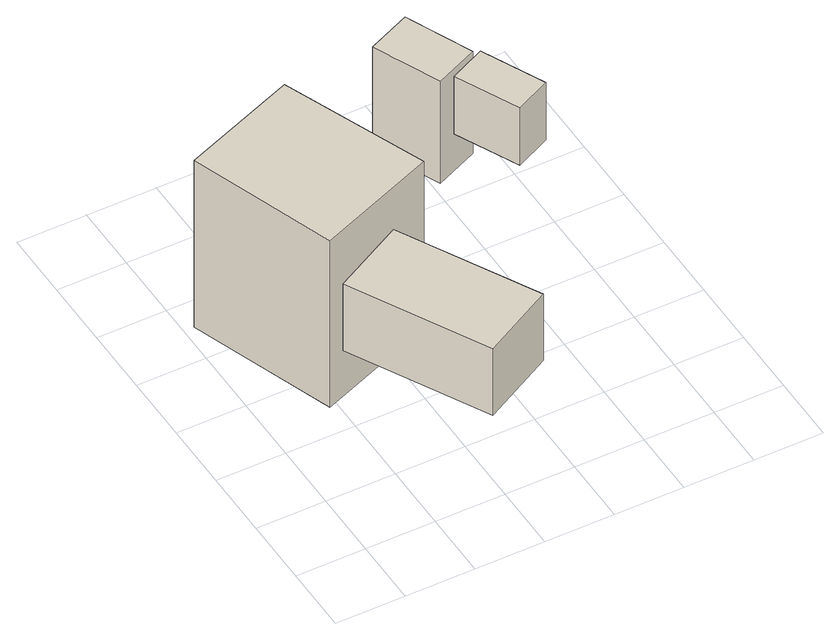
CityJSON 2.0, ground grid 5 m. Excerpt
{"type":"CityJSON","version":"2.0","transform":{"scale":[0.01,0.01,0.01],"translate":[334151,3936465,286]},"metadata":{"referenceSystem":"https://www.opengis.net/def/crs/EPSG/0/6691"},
"CityObjects":{
"building1":{"type":"Building","attributes":{"measuredHeight":5.9,"BuildingIDAttribute.prefecture":"14","BuildingIDAttribute.city":"14151","BuildingDetailAttribute.surveyYear":2015},"geometry":[{"type":"Solid","lod":"1","boundaries":[[[[0,1,2,3]],[[2,4,5,3]],[[1,6,4,2]],[[0,7,6,1]],[[3,5,7,0]],[[4,6,7,5]]]]}]},
"building2":{"type":"Building","attributes":{"measuredHeight":18,"BuildingIDAttribute.prefecture":"14","BuildingIDAttribute.city":"14151","BuildingDetailAttribute.surveyYear":2015,"BuildingLandSlideRiskAttribute.description":"1","BuildingLandSlideRiskAttribute.areaType":"1"},"geometry":[{"type":"Solid","lod":"1","boundaries":[[[[8,9,10,11]],[[10,12,13,11]],[[9,14,12,10]],[[8,15,14,9]],[[11,13,15,8]],[[12,14,15,13]]]]}]},
"building3":{"type":"Building","attributes":{"measuredHeight":9.9,"BuildingIDAttribute.prefecture":"14","BuildingIDAttribute.city":"14151","BuildingDetailAttribute.surveyYear":2015,"BuildingLandSlideRiskAttribute.description":"1","BuildingLandSlideRiskAttribute.areaType":"1"},"geometry":[{"type":"Solid","lod":"1","boundaries":[[[[16,17,18,19]],[[18,20,21,19]],[[17,22,20,18]],[[16,23,22,17]],[[19,21,23,16]],[[20,22,23,21]]]]}]},
"building4":{"type":"Building","attributes":{"measuredHeight":6.7,"BuildingIDAttribute.prefecture":"14","BuildingIDAttribute.city":"14151","BuildingDetailAttribute.surveyYear":2015,"BuildingLandSlideRiskAttribute.description":"1","BuildingLandSlideRiskAttribute.areaType":"1"},"geometry":[{"type":"Solid","lod":"1","boundaries":[[[[24,25,26,27]],[[26,28,29,27]],[[25,30,28,26]],[[24,31,30,25]],[[27,29,31,24]],[[28,30,31,29]]]]}]}
},
"vertices":[
[1487,366,641],[964,89,641],[447,1068,641],[969,1343,641],[447,1068,1209],[969,1343,1209],[964,89,1209],[1487,366,1209],
[1314,1564,25],[447,1227,25],[73,2283,25],[907,2605,25],[73,2283,1448],[907,2605,1448],[447,1227,1448],[1314,1564,1448],
[1792,3047,126],[2104,3183,126],[2314,2701,126],[2002,2564,126],[2314,2701,998],[2002,2564,998],[2104,3183,998],[1792,3047,998],
[2297,2079,538],[2083,2533,538],[2341,2655,538],[2554,2200,538],[2341,2655,1027],[2554,2200,1027],[2083,2533,1027],[2297,2079,1027]
]}
